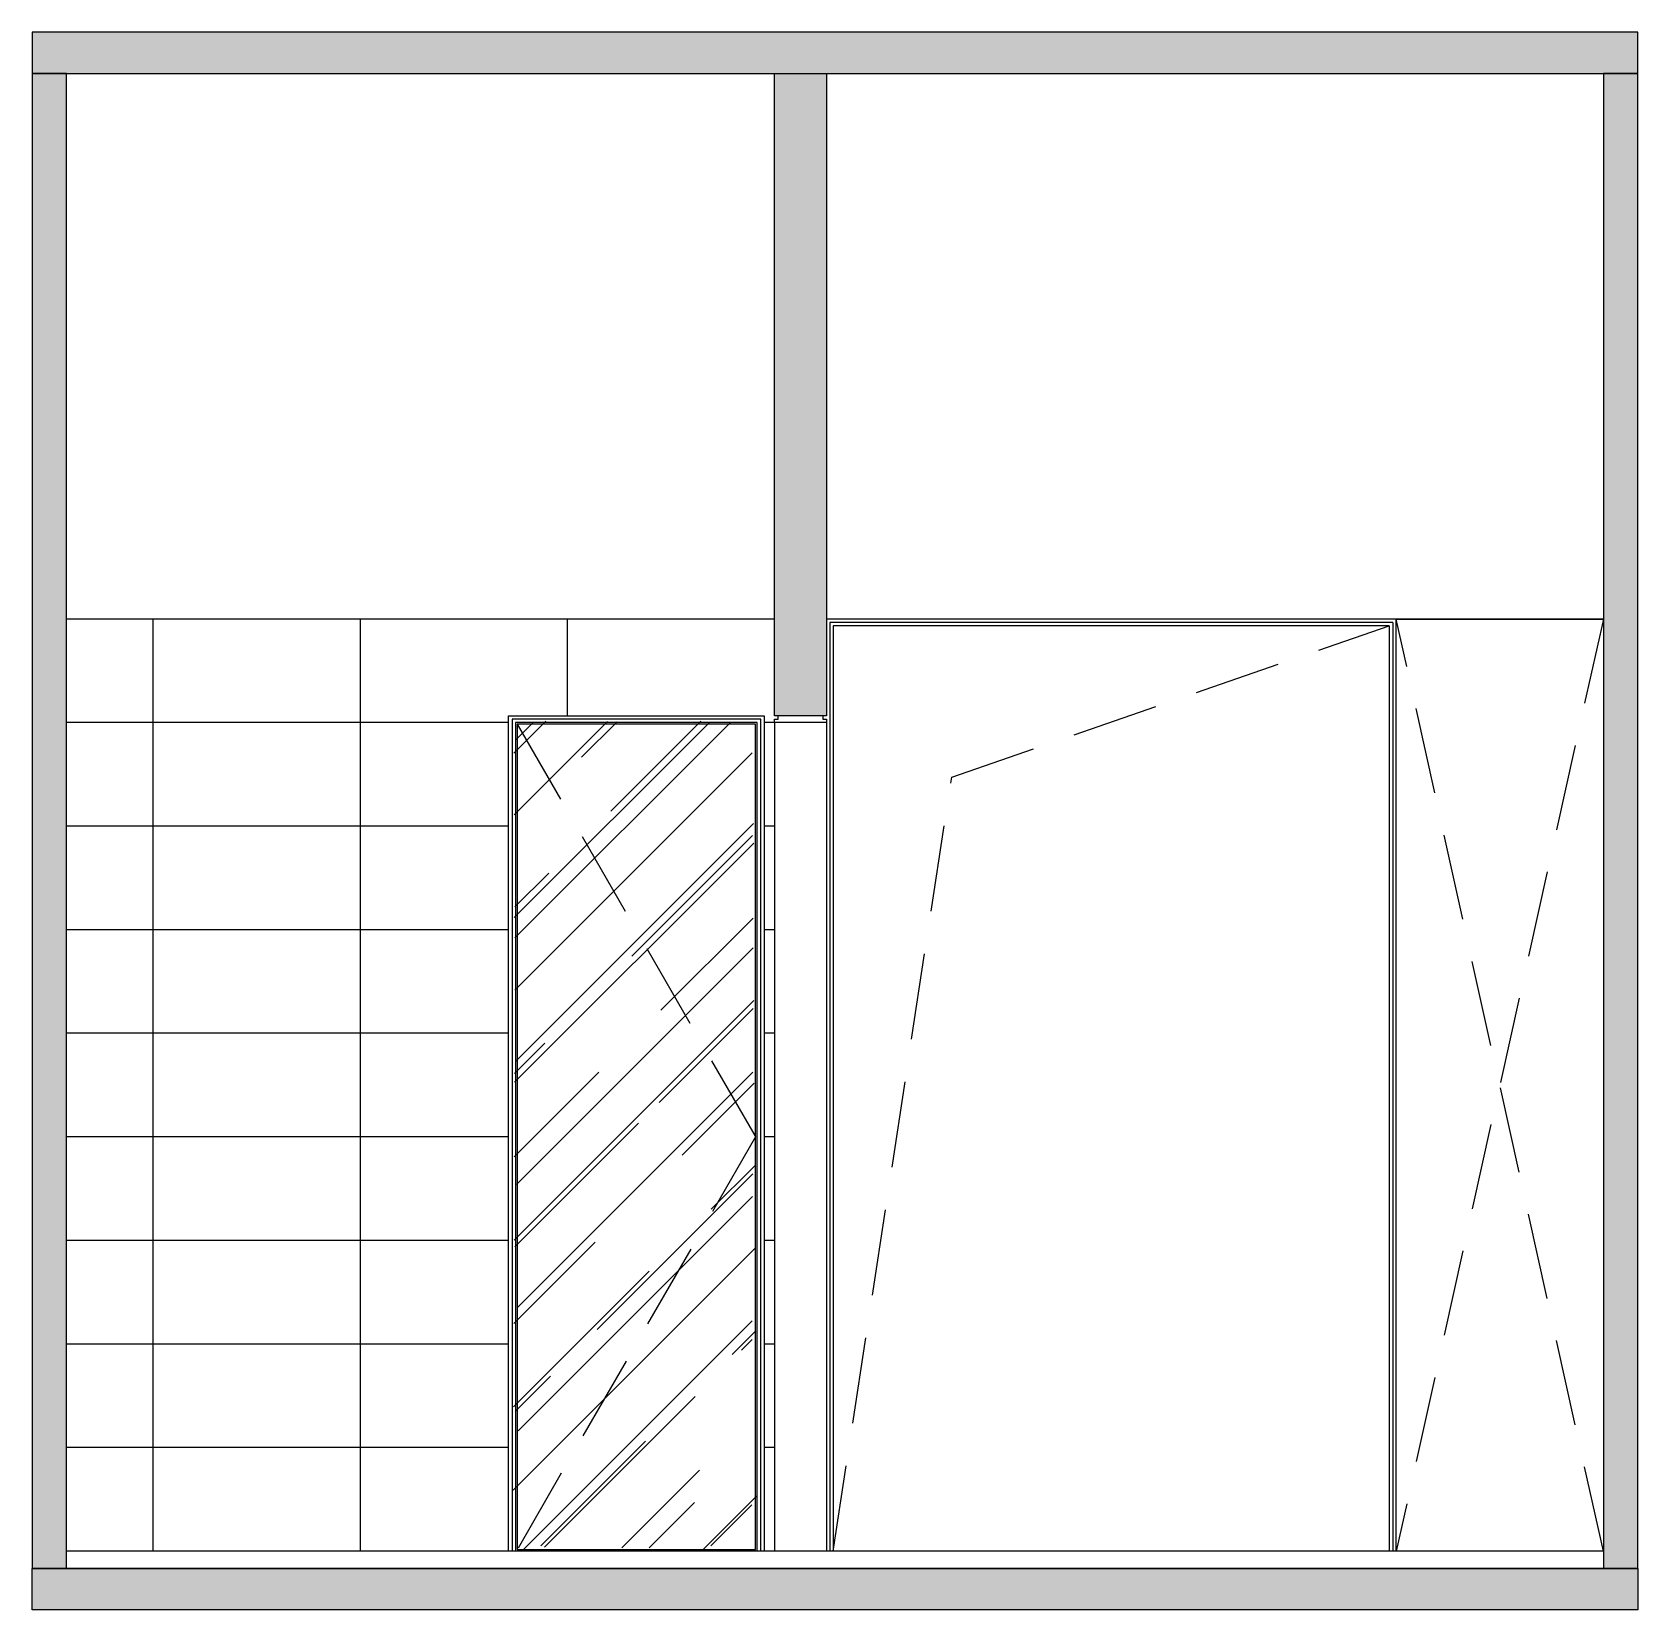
# Model space of a CAD drawing. Header units: millimetres. Extents: x -86361817 to -86131630, y 1129306426 to 1129405304.
# Drawn here: x -86204748 to -86200098, y 1129317474 to 1129322044 of the extents above; entities that cross this region are included whole.
import ezdxf

# ---------------------------------------------------------------- set-up
doc = ezdxf.new("R2010")
doc.units = ezdxf.units.MM
doc.header["$LTSCALE"] = 1000
doc.linetypes.add('DASHED2', pattern=[0.375, 0.25, -0.125])
for name, color, linetype in [('E—立面完成面', 6, 'Continuous'), ('E—立面造型线', 3, 'Continuous'), ('WALL', 9, 'Continuous')]:
    doc.layers.add(name, color=color, linetype=linetype)

msp = doc.modelspace()

# ---------------------------------------------------------------- hatches: boundary and pattern name
at = {"layer": 'E—立面造型线'}
for points in [[(-86200097.97115146, 1129322043.666107), (-86200097.97115146, 1129321923.666107), (-86204747.96983533, 1129321923.666107), (-86204747.96983533, 1129322043.666107)], [(-86204747.97115144, 1129317593.66612), (-86204747.97115146, 1129321923.666107), (-86204647.97115144, 1129321923.666107), (-86204647.97115144, 1129317593.66612)], [(-86202597.97115146, 1129321923.666107), (-86202447.97115146, 1129321923.666107), (-86202447.97115146, 1129320063.66612), (-86202597.97115146, 1129320063.66612)], [(-86200097.97115149, 1129321923.666107), (-86200097.97115147, 1129317593.66612), (-86200197.97115147, 1129317593.66612), (-86200197.97115147, 1129321923.666107)], [(-86200097.97115146, 1129317593.666107), (-86200097.97115146, 1129317473.666107), (-86204747.97115144, 1129317473.666107), (-86204747.97115144, 1129317593.666107)]]:
    msp.add_hatch(color=250, dxfattribs=at).paths.add_polyline_path(points)
h = msp.add_hatch(dxfattribs=at)
h.set_pattern_fill('AR-RROOF', color=250, scale=200, angle=45)
h.set_pattern_definition([(45, (110793.489812851, 0), (215.5261469056597, 574.7363917484258), [3810, -508, 1270, -254]), (45, (110942.562064454, 328.677374124527), (-418.4799352418225, 59.26969039905643), [762, -83.82, 1524, -190.5]), (45, (110730.6280200034, 242.4669153690338), (813.6112045688653, 1054.282068613519), [2032, -355.6, 1016, -254])])
h.paths.add_polyline_path([(-86202652.97115146, 1129320038.66612), (-86203342.97115146, 1129320038.66612), (-86203342.97115146, 1129317648.66612), (-86202652.97115146, 1129317648.66612)])

# ---------------------------------------------------------------- linework, layer by layer
at = {"layer": 'E—立面完成面'}
msp.add_line((-86200197.97115147, 1129317643.66612), (-86204647.97115144, 1129317643.66612), dxfattribs=at)
at = {"layer": 'E—立面造型线', "color": 6}
for p, q in [((-86202597.97115146, 1129320343.66612), (-86204647.97115144, 1129320343.66612)), ((-86200197.97115147, 1129320343.66612), (-86202447.97115146, 1129320343.66612))]:
    msp.add_line(p, q, dxfattribs=at)
at = {"layer": 'E—立面造型线', "color": 250}
for p, q in [((-86204397.97115146, 1129320343.66612), (-86204397.97115146, 1129317643.66612)), ((-86203797.97115146, 1129320343.66612), (-86203797.97115146, 1129317643.66612)), ((-86203197.97115146, 1129320063.66612), (-86203197.97115146, 1129320343.66612)), ((-86203367.97115146, 1129320043.66612), (-86204647.97115144, 1129320043.66612)), ((-86202597.97115146, 1129320043.66612), (-86202627.97115146, 1129320043.66612)), ((-86203367.97115146, 1129319743.66612), (-86204647.97115144, 1129319743.66612)), ((-86202597.97115146, 1129319743.66612), (-86202627.97115146, 1129319743.66612)), ((-86203367.97115146, 1129319443.66612), (-86204647.97115144, 1129319443.66612)), ((-86202597.97115146, 1129319443.66612), (-86202627.97115146, 1129319443.66612)), ((-86203367.97115146, 1129319143.66612), (-86204647.97115144, 1129319143.66612)), ((-86202597.97115146, 1129319143.66612), (-86202627.97115146, 1129319143.66612)), ((-86203367.97115146, 1129318843.66612), (-86204647.97115144, 1129318843.66612)), ((-86202597.97115146, 1129318843.66612), (-86202627.97115146, 1129318843.66612)), ((-86203367.97115146, 1129318543.66612), (-86204647.97115144, 1129318543.66612)), ((-86202597.97115146, 1129318543.66612), (-86202627.97115146, 1129318543.66612)), ((-86203367.97115146, 1129318243.66612), (-86204647.97115144, 1129318243.66612)), ((-86202597.97115146, 1129318243.66612), (-86202627.97115146, 1129318243.66612)), ((-86203367.97115146, 1129317943.66612), (-86204647.97115144, 1129317943.66612)), ((-86202597.97115146, 1129317943.66612), (-86202627.97115146, 1129317943.66612))]:
    msp.add_line(p, q, dxfattribs=at)
at = {"layer": 'E—立面造型线', "color": 251, "linetype": 'DASHED2'}
for p, q in [((-86200197.97115147, 1129320343.66612), (-86200797.97115147, 1129317643.66612)), ((-86200197.97115147, 1129317643.66612), (-86200797.97115147, 1129320343.66612))]:
    msp.add_line(p, q, dxfattribs=at)
at = {"layer": 'E—立面造型线'}
for p, q in [((-86202437.97115144, 1129320333.66612), (-86202437.97115144, 1129317643.66612)), ((-86200807.97115144, 1129320333.66612), (-86202437.97115144, 1129320333.66612)), ((-86202427.97115144, 1129320323.66612), (-86202427.97115144, 1129317643.66612)), ((-86200817.97115144, 1129320323.66612), (-86202427.97115144, 1129320323.66612)), ((-86200817.97115144, 1129320323.66612), (-86200817.97115144, 1129317643.66612)), ((-86200807.97115144, 1129320333.66612), (-86200807.97115144, 1129317643.66612)), ((-86202597.97115146, 1129320043.66612), (-86202597.97115146, 1129317643.66612)), ((-86202447.97115146, 1129320043.66612), (-86202447.97115146, 1129317643.66612))]:
    msp.add_line(p, q, dxfattribs=at)
for points in [[(-86200797.97115147, 1129320343.66612), (-86200197.97115147, 1129320343.66612), (-86200197.97115147, 1129317643.66612), (-86200797.97115147, 1129317643.66612)], [(-86202652.97115146, 1129320038.66612), (-86203342.97115146, 1129320038.66612), (-86203342.97115146, 1129317648.66612), (-86202652.97115146, 1129317648.66612)]]:
    msp.add_lwpolyline(points, close=True, dxfattribs=at)
at = {"layer": 'E—立面造型线', "color": 251, "linetype": 'DASHED2'}
for points in [[(-86202427.97115144, 1129317643.66612), (-86202084.92232507, 1129319886.072245), (-86200817.97115144, 1129320323.66612)], [(-86203342.97115146, 1129320038.66612), (-86202652.97115146, 1129318843.66612), (-86203342.97115146, 1129317648.66612)]]:
    msp.add_lwpolyline(points, dxfattribs=at)
at = {"layer": 'E—立面造型线'}
for points in [[(-86203367.97115146, 1129317643.66612), (-86203367.97115146, 1129320063.66612), (-86202627.97115146, 1129320063.66612), (-86202627.97115146, 1129317643.66612)], [(-86202637.97115146, 1129317643.66612), (-86202637.97115146, 1129320053.66612), (-86203357.97115146, 1129320053.66612), (-86203357.97115146, 1129317643.66612)], [(-86202647.97115146, 1129317643.66612), (-86202647.97115146, 1129320043.66612), (-86203347.97115146, 1129320043.66612), (-86203347.97115146, 1129317643.66612)], [(-86202457.97115146, 1129320063.66612), (-86202457.97115146, 1129320053.66612), (-86202447.97115146, 1129320053.66612), (-86202447.97115146, 1129320043.66612), (-86202597.97115146, 1129320043.66612), (-86202597.97115146, 1129320053.66612), (-86202587.97115146, 1129320053.66612), (-86202587.97115146, 1129320063.66612)]]:
    msp.add_lwpolyline(points, dxfattribs=at)
at = {"layer": 'WALL'}
msp.add_line((-86200097.97115146, 1129317593.66612), (-86204747.96983533, 1129317593.66612), dxfattribs=at)
for points in [[(-86204747.96983533, 1129322043.666107), (-86204747.96983533, 1129321923.666107), (-86200097.97115146, 1129321923.666107), (-86200097.97115146, 1129322043.666107)], [(-86204747.97115144, 1129317593.66612), (-86204647.97115144, 1129317593.66612), (-86204647.97115144, 1129321923.666107), (-86204747.97115144, 1129321923.666107)], [(-86200197.97115147, 1129317593.66612), (-86200097.97115146, 1129317593.66612), (-86200097.97115146, 1129321923.666107), (-86200197.97115147, 1129321923.666107)], [(-86204747.97115144, 1129317473.666107), (-86204747.97115144, 1129317593.666107), (-86200097.97115146, 1129317593.666107), (-86200097.97115146, 1129317473.666107)]]:
    msp.add_lwpolyline(points, close=True, dxfattribs=at)
msp.add_lwpolyline([(-86202447.97115146, 1129321923.666107), (-86202447.97115146, 1129320063.66612), (-86202597.97115146, 1129320063.66612), (-86202597.97115146, 1129321923.666107)], dxfattribs=at)

doc.saveas('drawing.dxf')
